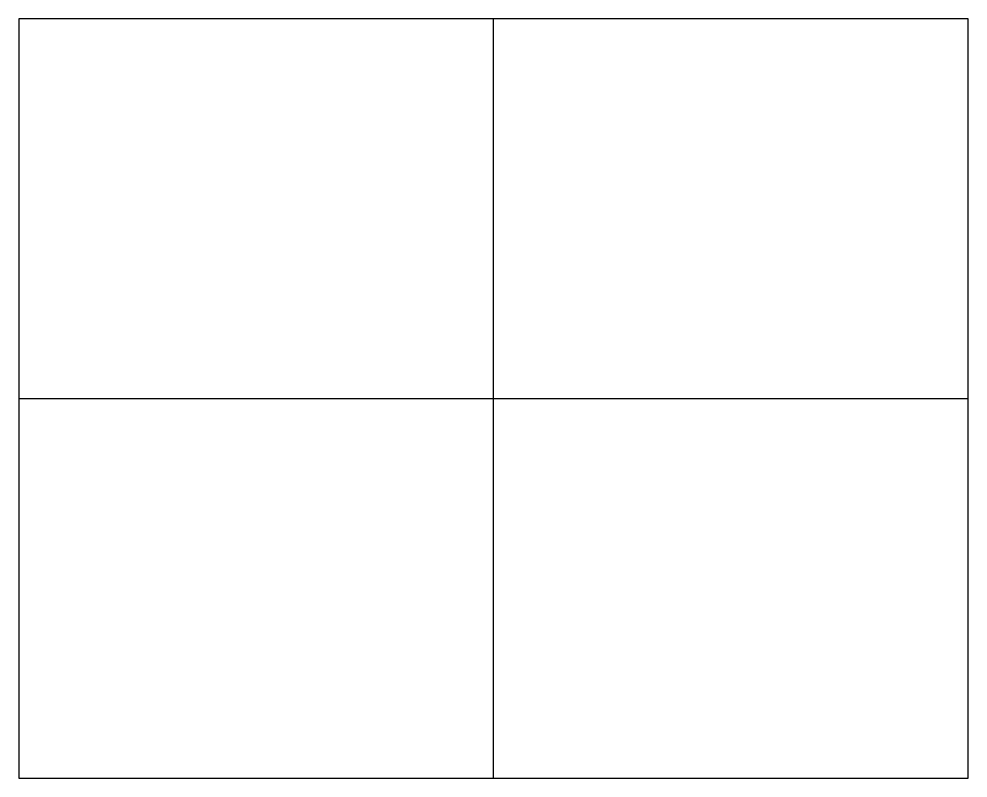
# Model space of a CAD drawing. Header units: metres. Extents: x 0 to 1000, y 0 to 800.
import ezdxf

# ---------------------------------------------------------------- set-up
doc = ezdxf.new("R2010")
doc.units = ezdxf.units.M
doc.layers.add('BEAM', color=7, linetype='Continuous')
doc.layers.add('GRID', color=3, linetype='Continuous')

msp = doc.modelspace()

# ---------------------------------------------------------------- linework, layer by layer
at = {"layer": 'BEAM', "color": 7}
for p, q in [((1000.5, 800.5), (0.5, 800.5)), ((0.5, 800.5), (0.5, 0.5)), ((1000.5, 0.5), (1000.5, 800.5)), ((0.5, 400.5), (1000.5, 400.5)), ((0.5, 0.5), (1000.5, 0.5))]:
    msp.add_line(p, q, dxfattribs=at)
at = {"layer": 'GRID', "color": 3}
msp.add_line((500.5, 0.5), (500.5, 800.5), dxfattribs=at)

doc.saveas('drawing.dxf')
